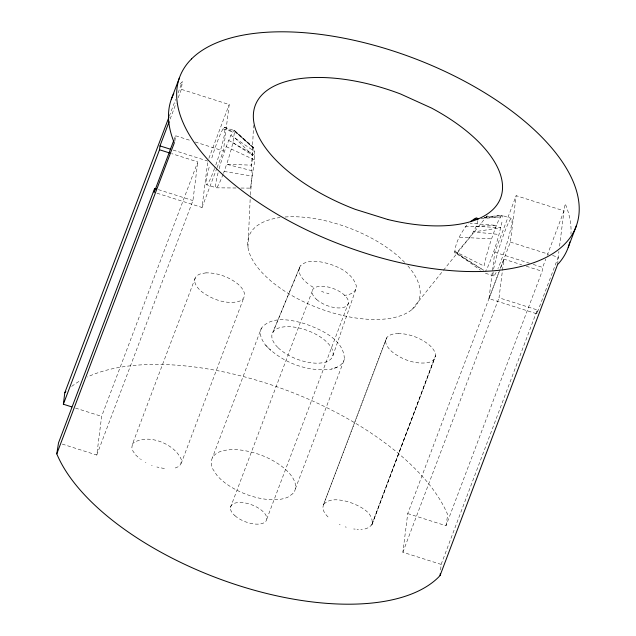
<?xml version="1.0" encoding="UTF-8"?>
<svg xmlns="http://www.w3.org/2000/svg" width="636" height="636" viewBox="0 0 636 636"><rect width="100%" height="100%" fill="white"/><g stroke="black" fill="none" stroke-linecap="round" stroke-linejoin="round"><path stroke-width="0.48" stroke-dasharray="3.18 2.39" d="M240.949 188.041L250.775 188.129C251.18 174.59 257.405 160.63 253.192 147.115L234.652 130.674L224.381 127.248L223.085 128.822A30.258 3.021 -72.4 0 0 211.16 160.177M295.366 488.838L344.37 359.38C344.283 339.354 320.417 329.225 304.334 323.573C290.755 319.709 271.564 315.607 261.356 328.216L212.345 457.944M247.953 247.197L250.322 195.769M250.361 194.775L252.102 176.053L251.721 165.161L253.541 125.459M557.621 264.433L558.901 251.466M440.621 569.92L441.138 564.402L537.293 309.947L499.029 297.791L503.879 259.122L521.607 264.751M62.248 444.079L96.775 455.042L101.625 416.373L197.772 161.918L171.648 153.618M174.876 141.144L175.552 135.754L190.554 140.524M178.215 97.698L181.363 89.35L182.317 81.726L181.101 82.95A211.82 100.098 20.7 0 0 178.986 85.47M96.775 455.042L192.931 200.586L197.772 161.918M156.997 193.193L202.01 207.487L207.702 162.053M217.075 167.634L223.379 150.947L229.191 104.543L181.363 89.35M441.138 564.402L402.874 552.255L407.724 513.578L498.966 272.129M552.549 255.481L558.177 257.262L536.808 313.81L488.981 298.626L494.792 252.222L516.162 195.673L563.989 210.858L559.386 247.595M488.981 298.626L510.35 242.078L516.162 195.673M536.808 313.81L537.293 309.947M407.724 513.578L445.987 525.733L542.142 271.278L542.627 267.406L545.775 259.067M332.851 355.81L355.834 289.316L356.343 285.85C351.947 272.089 336.802 265.554 323.7 262.493C316.012 260.903 306.329 259.933 300.311 265.912L272.892 332.278L300.311 265.912M253.192 147.115L251.721 165.161L226.639 164.287L224.134 171.45A30.258 3.021 -72.4 0 1 223.427 173.358M252.047 170.75L226.639 164.287A30.258 3.021 -72.4 0 0 232.911 142.687L234.652 130.674M493.21 271.914L493.027 273.202A30.258 3.021 -72.4 0 0 496.899 270.912M454.82 252.818L456.735 253.025L483.463 270.165L454.82 252.818C455.042 242.046 461.951 231.584 468.287 223.101M477.731 220.581C475.474 233.794 464.248 242.634 456.735 253.025L480.371 270.197M445.987 525.733L447.712 514.755A211.82 100.098 20.7 0 0 289.237 391.283A211.82 100.098 20.7 0 0 87.347 377.005M195.22 278.012L132.375 444.325L131.859 447.569L133.035 451.258L135.826 455.122L140.047 458.914M175.242 467.985L178.04 466.816L180.521 464.662L181.634 460.392C175.568 443.912 147.552 432.695 132.972 443.308L132.375 444.325M299.524 267.207L298.896 270.944C299.802 276.477 304.072 280.619 308.277 284.03M323.454 504.841L386.672 337.875L323.454 504.841C321.355 510.223 326.022 515.271 329.75 518.539M364.985 528.961L369.063 527.467L372.06 524.438C374.095 511.805 358.148 505.262 348.297 501.756C340.475 499.848 330.012 497.598 323.827 504.189L323.724 504.523M261.356 328.216C258.606 334.377 262.151 340.84 265.943 345.594C282.217 362.448 306.671 371.702 330.036 369.444C335.8 368.18 342.581 365.732 344.37 359.38M501.955 222.147L499.022 234.453A30.258 3.021 -72.4 0 1 485.522 271.302M454.43 251.164L484.052 266.071A30.258 3.021 -72.4 0 1 491.533 238.882C494.625 230.963 496.644 222.242 501.788 215.35L511.352 218.387M372.06 524.438L435.517 355.699L371.79 524.756M169.343 116.07L175.655 99.359M178.112 92.864L182.317 81.726M170.154 119.011L176.108 103.255M174.145 139.467L175.552 135.754M208.878 158.308L229.191 104.543M202.01 207.487L216.725 168.556M181.117 463.644L243.962 297.33M230.439 507.544L312.141 291.336M266.794 519.087L348.488 302.879M371.678 525.098L434.523 358.784M500.365 268.408L503.879 259.122M402.874 552.255L499.029 297.791M547.175 255.354L563.989 210.858L565.229 203.751A211.82 100.098 20.7 0 1 570.937 234.088M219.15 168.715A30.258 3.021 -72.4 0 1 226.201 146.654L230.836 135.285L233.953 130.293L253.351 147.95L233.666 130.706M355.834 289.316C353.672 293.53 348.767 294.873 344.41 295.39M411.818 309.684L442.759 271.119M443.379 270.348L487.319 215.596M337.104 367.338L331.364 369.047M484.25 217.496L501.788 215.35L502.496 215.731L502.551 218.053M486.087 216.884L501.788 215.35M481.118 218.689L500.484 216.916L484.02 217.552M465.147 226.814L496.478 225.39L470.235 223.26M357.019 529.383L358.442 529.383M360.866 529.375L362.289 529.367M236.035 187.994L216.383 187.819L206.819 184.782M459.685 237.228L491.533 238.882M476.237 226.289L500.755 227.744L473.613 231.941L499.022 234.453M353.68 528.993L355.166 529.112M224.134 171.45L252.102 176.053M164.414 468.573L156.877 466.999M345.205 526.886L346.27 527.18M223.085 128.822L232.649 131.859L224.381 127.248L225.088 127.637L224.556 134.053A30.258 3.021 -72.4 0 1 214.881 167.562M195.244 142.011L223.379 150.947M510.35 242.078L548.796 254.289M173.127 150.064L207.829 161.083M494.792 252.222L529.494 263.24M533.246 264.433L542.627 267.406M526.274 266.238L542.142 271.278M493.79 275.913L484.219 272.876A30.258 3.021 -72.4 0 1 483.519 272.486M158.396 189.623L192.931 200.586M75.493 408.073L101.625 416.373M321.506 291.36L323.875 292.25M326.602 293.037L328.987 293.816M151.535 465.258L152.187 465.504M339.346 524.525L340.125 524.843M226.201 146.654L254.615 159.954M145.406 462.372L145.93 462.618M228.634 140.333L254.71 155.279M310.606 285.691L314.438 288.021M232.911 142.687L252.405 155.208L234.12 137.09M230.836 135.285L254.4 151.368M140.699 459.335L141.319 459.836M234.302 130.483L253.271 147.528M265.737 345.3L270.801 350.309M250.727 186.865L250.775 188.129M493.623 269.108A30.258 3.021 -72.4 0 1 504.841 231.456A30.258 3.021 -72.4 0 1 512.115 221.09L511.519 225.184A30.258 3.021 -72.4 0 1 497.964 268.575M214.563 168.413A30.258 3.021 -72.4 0 1 206.056 182.071L206.652 177.977A30.258 3.021 -72.4 0 1 209.586 165.678M71.709 386.394A211.82 100.098 20.7 0 1 80.056 380.789M407.891 265.888A90.781 42.898 20.7 0 1 381.632 319.288A90.781 42.898 20.7 0 1 264.258 274.887A90.781 42.898 20.7 0 1 280.055 217.528M285.071 217.003A90.781 42.898 20.7 0 1 405.029 262.748M223.069 174.288A30.258 3.021 -72.4 0 1 215.62 185.108L216.216 181.014A30.258 3.021 -72.4 0 1 218.1 172.658M292.965 493.544L288.084 497.058A44.385 20.972 20.7 0 1 216.924 475.315L212.814 469.05A44.385 20.972 20.7 0 1 222.028 450.964C234.843 447.823 248.167 450.63 260.386 454.843A44.385 20.972 20.7 0 1 292.965 493.544M206.04 272.868L201.095 273.671A26.227 12.394 20.7 0 0 202.892 292.6C212.965 299.588 225.772 304.254 238.087 301.671A26.227 12.394 20.7 0 0 236.29 282.742C227.521 276.501 216.86 272.685 206.04 272.868M398.613 333.487L393.366 334.003A26.227 12.394 20.7 0 0 392.595 352.225C402.493 359.761 415.308 364.484 427.829 362.655A26.227 12.394 20.7 0 0 428.6 344.434C420.07 337.78 409.441 333.82 398.613 333.487M316.649 299.524A19.167 9.055 20.7 0 0 347.574 305.057A19.167 9.055 20.7 0 0 326.721 286.741A19.167 9.055 20.7 0 0 316.649 299.524M278.155 347.781A32.277 15.256 20.7 0 0 330.823 359.117A32.277 15.256 20.7 0 0 298.467 327.866A32.277 15.256 20.7 0 0 278.155 347.781M234.954 515.724A19.167 9.055 20.7 0 0 265.872 521.266A19.167 9.055 20.7 0 0 245.027 502.949A19.167 9.055 20.7 0 0 234.954 515.724"/><path stroke-width="0.95" d="M156.536 189.027L154.667 188.431L58.512 442.895L56.787 453.865A211.82 100.098 20.7 0 0 237.554 585.192A211.82 100.098 20.7 0 0 438.625 577.098L440.104 575.437L440.279 573.6M71.757 406.889L63.362 404.226L64.8 392.73L168.993 117M154.667 188.431L154.182 192.303L173.795 140.389M63.362 404.226L159.517 149.762L159.994 145.898L169.104 121.794M171.299 99.311L179.471 77.695M56.787 453.865L174.312 142.862A211.82 100.098 20.7 0 1 173.795 93.54M440.104 575.437L557.621 264.433L558.44 263.67A211.82 100.098 20.7 0 0 569.784 242.006M568.242 247.301L576.407 225.685M64.8 392.73L65.874 391.522M470.465 221.519L476.269 217.854L477.429 218.331M473.367 219.404L478.208 218.959M159.994 145.898L170.313 149.174M159.517 149.762L169.78 153.022M191.563 58.902L189.266 61.326A211.82 100.098 20.7 0 0 182.476 121.245L184.082 124.902A211.82 100.098 20.7 0 0 229.803 180.87C272.152 216.431 323.056 240.813 375.876 256.435A211.82 100.098 20.7 0 0 564.315 244.478L566.612 242.046A211.82 100.098 20.7 0 0 451.019 74.325A211.82 100.098 20.7 0 0 191.563 58.902M387.745 219.484L355.262 209.355A131.127 61.962 20.7 0 1 255.418 104.972A131.127 61.962 20.7 0 1 400.624 94.017L431.558 108.072A131.127 61.962 20.7 0 1 500.46 198.408A131.127 61.962 20.7 0 1 387.745 219.484"/></g></svg>
